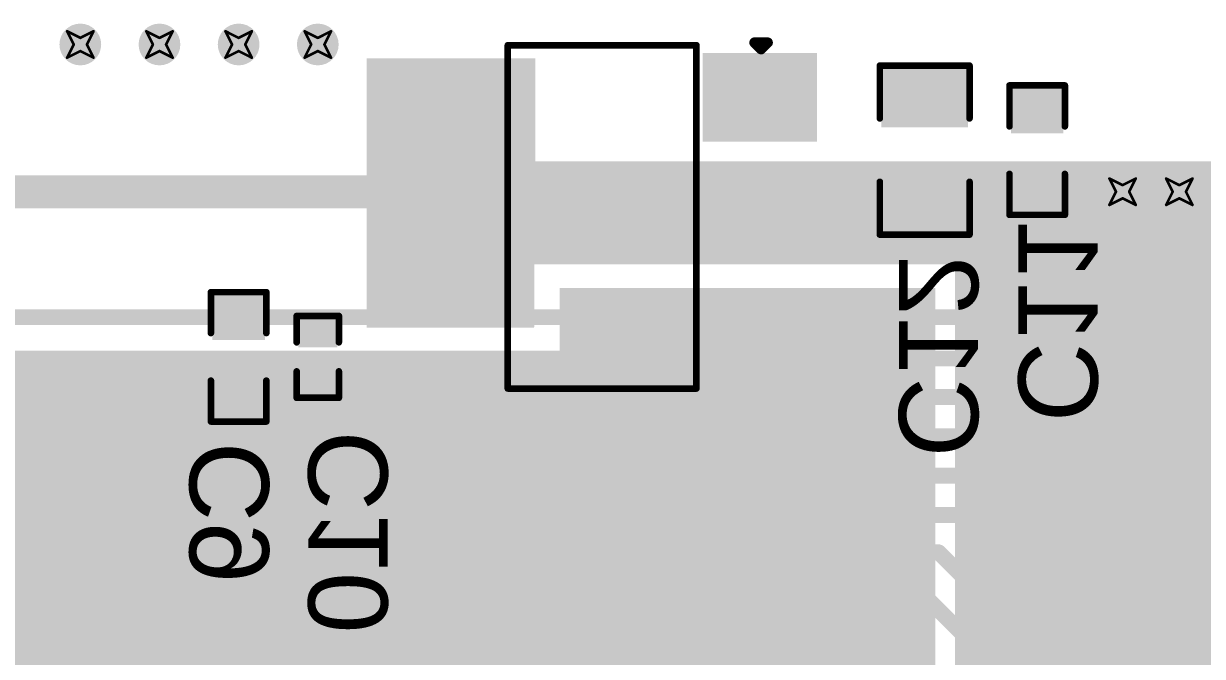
# Model space of a CAD drawing. Header units: inches. Extents: x -11 to 1110, y -7 to 455.
# Drawn here: x 652.45 to 675.14, y 40.21 to 52.38 of the extents above; entities that cross this region are included whole.
import ezdxf

# ---------------------------------------------------------------- set-up
doc = ezdxf.new("R2010")
doc.units = ezdxf.units.IN
for name, color, linetype in [('Bottom Layer', 5, 'Continuous'), ('Bottom Overlay', 54, 'Continuous'), ('Bottom Paste', 16, 'Continuous'), ('Bottom Solder', 6, 'Continuous'), ('Drill Drawing', 1, 'Continuous'), ('Top Layer', 1, 'Continuous'), ('Top Solder', 216, 'Continuous'), ('Via Holes', 16, 'Continuous')]:
    doc.layers.add(name, color=color, linetype=linetype)
doc.styles.add('Arial', font='', dxfattribs={"height": 0.2})
doc.styles.get('Arial').set_extended_font_data('Arial')

# ---------------------------------------------------------------- blocks, each defined once
blk = doc.blocks.new('SOT__223_B_8')
at = {"layer": 'Bottom Layer'}
for points in [[(-3.05000025, 4.04999952), (-1.55000071, 4.04999952), (-1.55000071, 2.04999844), (-3.05000025, 2.04999844)], [(-0.74999977, 4.04999952), (0.74999977, 4.04999952), (0.74999977, 2.04999844), (-0.74999977, 2.04999844)], [(1.55000071, 4.04999952), (3.05000025, 4.04999952), (3.05000025, 2.04999844), (1.55000071, 2.04999844)], [(-1.90000001, -2.05000098), (1.90000001, -2.05000098), (1.90000001, -4.05000206), (-1.90000001, -4.05000206)]]:
    blk.add_hatch(color=5, dxfattribs=at).paths.add_polyline_path(points)
at = {"layer": 'Bottom Paste'}
for points in [[(-3.05000025, 4.04999952), (-1.55000071, 4.04999952), (-1.55000071, 2.04999844), (-3.05000025, 2.04999844)], [(-0.74999977, 4.04999952), (0.74999977, 4.04999952), (0.74999977, 2.04999844), (-0.74999977, 2.04999844)], [(1.55000071, 4.04999952), (3.05000025, 4.04999952), (3.05000025, 2.04999844), (1.55000071, 2.04999844)], [(-1.90000001, -2.05000098), (1.90000001, -2.05000098), (1.90000001, -4.05000206), (-1.90000001, -4.05000206)]]:
    blk.add_hatch(color=16, dxfattribs=at).paths.add_polyline_path(points)
at = {"layer": 'Bottom Solder'}
for points in [[(-3.15160025, 4.15159952), (-1.44840071, 4.15159952), (-1.44840071, 1.94839844), (-3.15160025, 1.94839844)], [(-0.85159977, 4.15159952), (0.85159977, 4.15159952), (0.85159977, 1.94839844), (-0.85159977, 1.94839844)], [(1.44840071, 4.15159952), (3.15160025, 4.15159952), (3.15160025, 1.94839844), (1.44840071, 1.94839844)], [(-2.00160001, -1.94840098), (2.00160001, -1.94840098), (2.00160001, -4.15160206), (-2.00160001, -4.15160206)]]:
    blk.add_hatch(color=6, dxfattribs=at).paths.add_polyline_path(points)
at = {"layer": 'Bottom Overlay'}
for points in [[(-3.3528, 2.9464, 0.1999996, 0.1999996, 0), (-3.3528, 3.2004, 0.1999996, 0.1999996, 0)], [(-3.2258, 3.0734, 0.1999996, 0.1999996, 0), (-3.3528, 3.2004, 0.1999996, 0.1999996, 0)], [(-3.3528, 2.9464, 0.1999996, 0.1999996, 0), (-3.2258, 3.0734, 0.1999996, 0.1999996, 0)], [(-3.302, -1.8034, 0.127, 0.127, 0), (-3.302, 1.8288, 0.127, 0.127, 0)], [(3.302, 1.8288, 0.127, 0.127, 0), (-3.302, 1.8288, 0.127, 0.127, 0)], [(3.302, -1.8034, 0.127, 0.127, 0), (3.302, 1.8288, 0.127, 0.127, 0)], [(3.302, -1.8034, 0.127, 0.127, 0), (-3.302, -1.8034, 0.127, 0.127, 0)]]:
    blk.add_lwpolyline(points, format="xyseb", dxfattribs=at)
for points in [[(-3.4027999, 3.2004, 0.0999998, 0.0999998, 1), (-3.3028001, 3.2004, 0.0999998, 0.0999998, 1)], [(-3.4027999, 3.2004, 0.0999998, 0.0999998, 1), (-3.3028001, 3.2004, 0.0999998, 0.0999998, 1)], [(-3.4027999, 2.9464, 0.0999998, 0.0999998, 1), (-3.3028001, 2.9464, 0.0999998, 0.0999998, 1)], [(-3.4027999, 2.9464, 0.0999998, 0.0999998, 1), (-3.3028001, 2.9464, 0.0999998, 0.0999998, 1)], [(-3.2757999, 3.0734, 0.0999998, 0.0999998, 1), (-3.1758001, 3.0734, 0.0999998, 0.0999998, 1)], [(-3.2757999, 3.0734, 0.0999998, 0.0999998, 1), (-3.1758001, 3.0734, 0.0999998, 0.0999998, 1)], [(-3.33375, 1.8288, 0.0635, 0.0635, 1), (-3.27025, 1.8288, 0.0635, 0.0635, 1)], [(-3.33375, 1.8288, 0.0635, 0.0635, 1), (-3.27025, 1.8288, 0.0635, 0.0635, 1)], [(3.27025, 1.8288, 0.0635, 0.0635, 1), (3.33375, 1.8288, 0.0635, 0.0635, 1)], [(3.27025, 1.8288, 0.0635, 0.0635, 1), (3.33375, 1.8288, 0.0635, 0.0635, 1)], [(-3.33375, -1.8034, 0.0635, 0.0635, 1), (-3.27025, -1.8034, 0.0635, 0.0635, 1)], [(-3.33375, -1.8034, 0.0635, 0.0635, 1), (-3.27025, -1.8034, 0.0635, 0.0635, 1)], [(3.27025, -1.8034, 0.0635, 0.0635, 1), (3.33375, -1.8034, 0.0635, 0.0635, 1)], [(3.27025, -1.8034, 0.0635, 0.0635, 1), (3.33375, -1.8034, 0.0635, 0.0635, 1)]]:
    blk.add_lwpolyline(points, format="xyseb", close=True, dxfattribs=at)
blk = doc.blocks.new('C___0805_B_20')
at = {"layer": 'Bottom Layer'}
for points in [[(-1.524, 0.7619999999999999), (-0.508, 0.7619999999999999), (-0.508, -0.7619999999999999), (-1.524, -0.7619999999999999)], [(0.508, 0.7619999999999999), (1.524, 0.7619999999999999), (1.524, -0.7619999999999999), (0.508, -0.7619999999999999)]]:
    blk.add_hatch(color=5, dxfattribs=at).paths.add_polyline_path(points)
at = {"layer": 'Bottom Paste'}
for points in [[(-1.524, 0.7619999999999999), (-0.508, 0.7619999999999999), (-0.508, -0.7619999999999999), (-1.524, -0.7619999999999999)], [(0.508, 0.7619999999999999), (1.524, 0.7619999999999999), (1.524, -0.7619999999999999), (0.508, -0.7619999999999999)]]:
    blk.add_hatch(color=16, dxfattribs=at).paths.add_polyline_path(points)
at = {"layer": 'Bottom Solder'}
for points in [[(-1.59399986, 0.8319998599999999), (-0.4380001399999999, 0.8319998599999999), (-0.4380001399999999, -0.8319998599999999), (-1.59399986, -0.8319998599999999)], [(0.4380001399999999, 0.8319998599999999), (1.59399986, 0.8319998599999999), (1.59399986, -0.8319998599999999), (0.4380001399999999, -0.8319998599999999)]]:
    blk.add_hatch(color=6, dxfattribs=at).paths.add_polyline_path(points)
at = {"layer": 'Bottom Overlay'}
for points in [[(-0.6096, 0.8636, 0.127, 0.127, 0), (-1.6256, 0.8636, 0.127, 0.127, 0)], [(-1.6256, -0.8636, 0.127, 0.127, 0), (-1.6256, 0.8636, 0.127, 0.127, 0)], [(1.6256, 0.8636, 0.127, 0.127, 0), (0.6096, 0.8636, 0.127, 0.127, 0)], [(1.6256, -0.8636, 0.127, 0.127, 0), (1.6256, 0.8636, 0.127, 0.127, 0)], [(-0.6096, -0.8636, 0.127, 0.127, 0), (-1.6256, -0.8636, 0.127, 0.127, 0)], [(1.6256, -0.8636, 0.127, 0.127, 0), (0.6096, -0.8636, 0.127, 0.127, 0)]]:
    blk.add_lwpolyline(points, format="xyseb", dxfattribs=at)
for points in [[(-1.65735, 0.8636, 0.0635, 0.0635, 1), (-1.59385, 0.8636, 0.0635, 0.0635, 1)], [(-1.65735, 0.8636, 0.0635, 0.0635, 1), (-1.59385, 0.8636, 0.0635, 0.0635, 1)], [(-0.64135, 0.8636, 0.0635, 0.0635, 1), (-0.57785, 0.8636, 0.0635, 0.0635, 1)], [(0.57785, 0.8636, 0.0635, 0.0635, 1), (0.64135, 0.8636, 0.0635, 0.0635, 1)], [(1.59385, 0.8636, 0.0635, 0.0635, 1), (1.65735, 0.8636, 0.0635, 0.0635, 1)], [(1.59385, 0.8636, 0.0635, 0.0635, 1), (1.65735, 0.8636, 0.0635, 0.0635, 1)], [(-1.65735, -0.8636, 0.0635, 0.0635, 1), (-1.59385, -0.8636, 0.0635, 0.0635, 1)], [(-1.65735, -0.8636, 0.0635, 0.0635, 1), (-1.59385, -0.8636, 0.0635, 0.0635, 1)], [(-0.64135, -0.8636, 0.0635, 0.0635, 1), (-0.57785, -0.8636, 0.0635, 0.0635, 1)], [(0.57785, -0.8636, 0.0635, 0.0635, 1), (0.64135, -0.8636, 0.0635, 0.0635, 1)], [(1.59385, -0.8636, 0.0635, 0.0635, 1), (1.65735, -0.8636, 0.0635, 0.0635, 1)], [(1.59385, -0.8636, 0.0635, 0.0635, 1), (1.65735, -0.8636, 0.0635, 0.0635, 1)]]:
    blk.add_lwpolyline(points, format="xyseb", close=True, dxfattribs=at)
blk = doc.blocks.new('C___0603_B_21')
at = {"layer": 'Bottom Layer'}
for points in [[(-1.143, -0.4445), (-1.143, 0.4445), (-0.3810000000000001, 0.4445), (-0.3809999999999999, -0.4445)], [(0.3810000000000001, -0.4445), (0.3809999999999999, 0.4445), (1.143, 0.4445), (1.143, -0.4445)]]:
    blk.add_hatch(color=5, dxfattribs=at).paths.add_polyline_path(points)
at = {"layer": 'Bottom Paste'}
for points in [[(-1.143, -0.4445), (-1.143, 0.4445), (-0.3810000000000001, 0.4445), (-0.3809999999999999, -0.4445)], [(0.3810000000000001, -0.4445), (0.3809999999999999, 0.4445), (1.143, 0.4445), (1.143, -0.4445)]]:
    blk.add_hatch(color=16, dxfattribs=at).paths.add_polyline_path(points)
at = {"layer": 'Bottom Solder'}
for points in [[(-1.20299988, -0.50449988), (-1.20299988, 0.5044998799999999), (-0.3210001200000001, 0.50449988), (-0.3210001199999999, -0.5044998799999999)], [(0.3210001200000001, -0.50449988), (0.3210001199999999, 0.5044998799999999), (1.20299988, 0.50449988), (1.20299988, -0.5044998799999999)]]:
    blk.add_hatch(color=6, dxfattribs=at).paths.add_polyline_path(points)
at = {"layer": 'Bottom Overlay'}
for points in [[(-1.2446, -0.5334, 0.127, 0.127, 0), (-1.2446, 0.5334, 0.127, 0.127, 0)], [(-0.4571999999999999, 0.5334, 0.127, 0.127, 0), (-1.2446, 0.5334, 0.127, 0.127, 0)], [(1.2446, 0.5334, 0.127, 0.127, 0), (0.4571999999999999, 0.5334, 0.127, 0.127, 0)], [(1.2446, -0.5334, 0.127, 0.127, 0), (1.2446, 0.5334, 0.127, 0.127, 0)], [(-0.4571999999999999, -0.5334, 0.127, 0.127, 0), (-1.2446, -0.5334, 0.127, 0.127, 0)], [(1.2446, -0.5334, 0.127, 0.127, 0), (0.4571999999999999, -0.5334, 0.127, 0.127, 0)]]:
    blk.add_lwpolyline(points, format="xyseb", dxfattribs=at)
for points in [[(-1.27635, 0.5334, 0.0635, 0.0635, 1), (-1.21285, 0.5334, 0.0635, 0.0635, 1)], [(-1.27635, 0.5334, 0.0635, 0.0635, 1), (-1.21285, 0.5334, 0.0635, 0.0635, 1)], [(-0.4889499999999999, 0.5334, 0.0635, 0.0635, 1), (-0.42545, 0.5334, 0.0635, 0.0635, 1)], [(0.42545, 0.5334, 0.0635, 0.0635, 1), (0.4889499999999999, 0.5334, 0.0635, 0.0635, 1)], [(1.21285, 0.5334, 0.0635, 0.0635, 1), (1.27635, 0.5334, 0.0635, 0.0635, 1)], [(1.21285, 0.5334, 0.0635, 0.0635, 1), (1.27635, 0.5334, 0.0635, 0.0635, 1)], [(-1.27635, -0.5334, 0.0635, 0.0635, 1), (-1.21285, -0.5334, 0.0635, 0.0635, 1)], [(-1.27635, -0.5334, 0.0635, 0.0635, 1), (-1.21285, -0.5334, 0.0635, 0.0635, 1)], [(-0.4889499999999999, -0.5334, 0.0635, 0.0635, 1), (-0.42545, -0.5334, 0.0635, 0.0635, 1)], [(0.42545, -0.5334, 0.0635, 0.0635, 1), (0.4889499999999999, -0.5334, 0.0635, 0.0635, 1)], [(1.21285, -0.5334, 0.0635, 0.0635, 1), (1.27635, -0.5334, 0.0635, 0.0635, 1)], [(1.21285, -0.5334, 0.0635, 0.0635, 1), (1.27635, -0.5334, 0.0635, 0.0635, 1)]]:
    blk.add_lwpolyline(points, format="xyseb", close=True, dxfattribs=at)
blk = doc.blocks.new('C___0402_B_22')
at = {"layer": 'Bottom Layer'}
for points in [[(-0.2413, 0.3175), (-0.2412999999999999, -0.3175), (-0.6985, -0.3175), (-0.6985, 0.3175)], [(0.6985, 0.3175), (0.6985, -0.3175), (0.2413, -0.3175), (0.2412999999999999, 0.3175)]]:
    blk.add_hatch(color=5, dxfattribs=at).paths.add_polyline_path(points)
at = {"layer": 'Bottom Paste'}
for points in [[(-0.2413, 0.3175), (-0.2412999999999999, -0.3175), (-0.6985, -0.3175), (-0.6985, 0.3175)], [(0.6985, 0.3175), (0.6985, -0.3175), (0.2413, -0.3175), (0.2412999999999999, 0.3175)]]:
    blk.add_hatch(color=16, dxfattribs=at).paths.add_polyline_path(points)
at = {"layer": 'Bottom Solder'}
for points in [[(-0.18130012, 0.37749988), (-0.18130012, -0.37749988), (-0.7584998799999999, -0.37749988), (-0.7584998799999999, 0.37749988)], [(0.7584998799999999, 0.37749988), (0.7584998799999999, -0.37749988), (0.18130012, -0.37749988), (0.18130012, 0.37749988)]]:
    blk.add_hatch(color=6, dxfattribs=at).paths.add_polyline_path(points)
at = {"layer": 'Bottom Overlay'}
for points in [[(-0.2794, 0.4064, 0.127, 0.127, 0), (-0.7874, 0.4064, 0.127, 0.127, 0)], [(-0.7874, -0.4064, 0.127, 0.127, 0), (-0.7874, 0.4064, 0.127, 0.127, 0)], [(0.7874, 0.4064, 0.127, 0.127, 0), (0.2794, 0.4064, 0.127, 0.127, 0)], [(0.7874, -0.4064, 0.127, 0.127, 0), (0.7874, 0.4064, 0.127, 0.127, 0)], [(-0.2794, -0.4064, 0.127, 0.127, 0), (-0.7874, -0.4064, 0.127, 0.127, 0)], [(0.7874, -0.4064, 0.127, 0.127, 0), (0.2794, -0.4064, 0.127, 0.127, 0)]]:
    blk.add_lwpolyline(points, format="xyseb", dxfattribs=at)
for points in [[(-0.8191499999999999, 0.4064, 0.0635, 0.0635, 1), (-0.7556499999999999, 0.4064, 0.0635, 0.0635, 1)], [(-0.8191499999999999, 0.4064, 0.0635, 0.0635, 1), (-0.7556499999999999, 0.4064, 0.0635, 0.0635, 1)], [(-0.31115, 0.4064, 0.0635, 0.0635, 1), (-0.24765, 0.4064, 0.0635, 0.0635, 1)], [(0.24765, 0.4064, 0.0635, 0.0635, 1), (0.31115, 0.4064, 0.0635, 0.0635, 1)], [(0.7556499999999999, 0.4064, 0.0635, 0.0635, 1), (0.8191499999999999, 0.4064, 0.0635, 0.0635, 1)], [(0.7556499999999999, 0.4064, 0.0635, 0.0635, 1), (0.8191499999999999, 0.4064, 0.0635, 0.0635, 1)], [(-0.8191499999999999, -0.4064, 0.0635, 0.0635, 1), (-0.7556499999999999, -0.4064, 0.0635, 0.0635, 1)], [(-0.8191499999999999, -0.4064, 0.0635, 0.0635, 1), (-0.7556499999999999, -0.4064, 0.0635, 0.0635, 1)], [(-0.31115, -0.4064, 0.0635, 0.0635, 1), (-0.24765, -0.4064, 0.0635, 0.0635, 1)], [(0.24765, -0.4064, 0.0635, 0.0635, 1), (0.31115, -0.4064, 0.0635, 0.0635, 1)], [(0.7556499999999999, -0.4064, 0.0635, 0.0635, 1), (0.8191499999999999, -0.4064, 0.0635, 0.0635, 1)], [(0.7556499999999999, -0.4064, 0.0635, 0.0635, 1), (0.8191499999999999, -0.4064, 0.0635, 0.0635, 1)]]:
    blk.add_lwpolyline(points, format="xyseb", close=True, dxfattribs=at)
blk = doc.blocks.new('C___0603_B_23')
at = {"layer": 'Bottom Layer'}
for points in [[(-1.143, -0.4445), (-1.143, 0.4445), (-0.3810000000000001, 0.4445), (-0.3809999999999999, -0.4445)], [(0.3810000000000001, -0.4445), (0.3809999999999999, 0.4445), (1.143, 0.4445), (1.143, -0.4445)]]:
    blk.add_hatch(color=5, dxfattribs=at).paths.add_polyline_path(points)
at = {"layer": 'Bottom Paste'}
for points in [[(-1.143, -0.4445), (-1.143, 0.4445), (-0.3810000000000001, 0.4445), (-0.3809999999999999, -0.4445)], [(0.3810000000000001, -0.4445), (0.3809999999999999, 0.4445), (1.143, 0.4445), (1.143, -0.4445)]]:
    blk.add_hatch(color=16, dxfattribs=at).paths.add_polyline_path(points)
at = {"layer": 'Bottom Solder'}
for points in [[(-1.20299988, -0.50449988), (-1.20299988, 0.5044998799999999), (-0.3210001200000001, 0.50449988), (-0.3210001199999999, -0.5044998799999999)], [(0.3210001200000001, -0.50449988), (0.3210001199999999, 0.5044998799999999), (1.20299988, 0.50449988), (1.20299988, -0.5044998799999999)]]:
    blk.add_hatch(color=6, dxfattribs=at).paths.add_polyline_path(points)
at = {"layer": 'Bottom Overlay'}
for points in [[(-1.2446, -0.5334, 0.127, 0.127, 0), (-1.2446, 0.5334, 0.127, 0.127, 0)], [(-0.4571999999999999, 0.5334, 0.127, 0.127, 0), (-1.2446, 0.5334, 0.127, 0.127, 0)], [(1.2446, 0.5334, 0.127, 0.127, 0), (0.4571999999999999, 0.5334, 0.127, 0.127, 0)], [(1.2446, -0.5334, 0.127, 0.127, 0), (1.2446, 0.5334, 0.127, 0.127, 0)], [(-0.4571999999999999, -0.5334, 0.127, 0.127, 0), (-1.2446, -0.5334, 0.127, 0.127, 0)], [(1.2446, -0.5334, 0.127, 0.127, 0), (0.4571999999999999, -0.5334, 0.127, 0.127, 0)]]:
    blk.add_lwpolyline(points, format="xyseb", dxfattribs=at)
for points in [[(-1.27635, 0.5334, 0.0635, 0.0635, 1), (-1.21285, 0.5334, 0.0635, 0.0635, 1)], [(-1.27635, 0.5334, 0.0635, 0.0635, 1), (-1.21285, 0.5334, 0.0635, 0.0635, 1)], [(-0.4889499999999999, 0.5334, 0.0635, 0.0635, 1), (-0.42545, 0.5334, 0.0635, 0.0635, 1)], [(0.42545, 0.5334, 0.0635, 0.0635, 1), (0.4889499999999999, 0.5334, 0.0635, 0.0635, 1)], [(1.21285, 0.5334, 0.0635, 0.0635, 1), (1.27635, 0.5334, 0.0635, 0.0635, 1)], [(1.21285, 0.5334, 0.0635, 0.0635, 1), (1.27635, 0.5334, 0.0635, 0.0635, 1)], [(-1.27635, -0.5334, 0.0635, 0.0635, 1), (-1.21285, -0.5334, 0.0635, 0.0635, 1)], [(-1.27635, -0.5334, 0.0635, 0.0635, 1), (-1.21285, -0.5334, 0.0635, 0.0635, 1)], [(-0.4889499999999999, -0.5334, 0.0635, 0.0635, 1), (-0.42545, -0.5334, 0.0635, 0.0635, 1)], [(0.42545, -0.5334, 0.0635, 0.0635, 1), (0.4889499999999999, -0.5334, 0.0635, 0.0635, 1)], [(1.21285, -0.5334, 0.0635, 0.0635, 1), (1.27635, -0.5334, 0.0635, 0.0635, 1)], [(1.21285, -0.5334, 0.0635, 0.0635, 1), (1.27635, -0.5334, 0.0635, 0.0635, 1)]]:
    blk.add_lwpolyline(points, format="xyseb", close=True, dxfattribs=at)

msp = doc.modelspace()

# ---------------------------------------------------------------- hatches: boundary and pattern name
at = {"layer": 'Bottom Layer'}
h = msp.add_hatch(color=5, dxfattribs=at)
edge = h.paths.add_edge_path()
edge.add_arc((653.542, 51.98240048), 0.2999994, 0, 360)
h = msp.add_hatch(color=5, dxfattribs=at)
edge = h.paths.add_edge_path()
edge.add_arc((655.0659999999999, 51.98240048), 0.2999994, 0, 360)
h = msp.add_hatch(color=5, dxfattribs=at)
edge = h.paths.add_edge_path()
edge.add_arc((656.59, 51.98240048), 0.2999994, 0, 360)
h = msp.add_hatch(color=5, dxfattribs=at)
edge = h.paths.add_edge_path()
edge.add_arc((658.1139999999999, 51.98240048), 0.2999994, 0, 360)
for points in [[(662.30203836, 51.71343988), (662.305, 51.69855039999999), (662.305, 49.7332), (675.36814126, 49.7332), (675.38303836, 49.73023836), (675.386, 49.71534887999999), (675.386, 23.38585874), (675.38303836, 23.37096164), (675.36814888, 23.368), (658.6474, 23.368), (658.6474, 22.82849892), (658.62499974, 22.82849892), (658.62499974, 22.74018566), (658.61851766, 22.7076), (658.61851766, 21.92679892), (658.62499974, 21.89421326), (658.62499974, 21.83790146), (658.5270344799999, 21.7678), (657.1995999999999, 21.7678), (657.1995999999999, 17.26445874), (657.19663836, 17.24956164), (657.18174888, 17.2466), (652.39145874, 17.2466), (652.37656164, 17.24956164), (652.3736, 17.26445112), (652.3736, 21.95314126), (652.37656164, 21.96803836), (652.3914511199999, 21.971), (653.8721999999999, 21.971), (653.8721999999999, 25.07734126), (653.87575092, 25.0952), (670.3822, 25.0952), (670.3822, 47.752), (662.2796, 47.752), (662.2796, 46.55065874), (662.27663836, 46.53576164), (662.2617488799999, 46.5328), (659.07165874, 46.5328), (659.05676164, 46.53576164), (659.0537999999999, 46.55065112), (659.0537999999999, 51.69854278), (659.05676164, 51.71343988), (659.07165112, 51.71640151999999), (662.28714126, 51.71640151999999)], [(662.7700358999999, 41.16969667999999), (670.00119746, 41.16969667999999), (670.00119746, 47.29617667999999), (662.7700358999999, 47.29617667999999)], [(670.0011999999999, 25.4762), (621.9444, 25.4762), (621.9444, 45.8724), (670.0011999999999, 45.8724)]]:
    msp.add_hatch(color=5, dxfattribs=at).paths.add_polyline_path(points)
h = msp.add_hatch(color=5, dxfattribs=at)
edge = h.paths.add_edge_path()
edge.add_arc((673.608, 49.15037414), 0.2999994, 0, 360)
h = msp.add_hatch(color=5, dxfattribs=at)
edge = h.paths.add_edge_path()
edge.add_arc((674.7003143000001, 49.15037414), 0.2999994, 0, 360)
at = {"layer": 'Bottom Solder'}
h = msp.add_hatch(color=6, dxfattribs=at)
edge = h.paths.add_edge_path()
edge.add_arc((653.542, 51.98240048), 0.4015993999999999, 0, 360)
h = msp.add_hatch(color=6, dxfattribs=at)
edge = h.paths.add_edge_path()
edge.add_arc((655.0659999999999, 51.98240048), 0.4015993999999999, 0, 360)
h = msp.add_hatch(color=6, dxfattribs=at)
edge = h.paths.add_edge_path()
edge.add_arc((656.59, 51.98240048), 0.4015993999999999, 0, 360)
h = msp.add_hatch(color=6, dxfattribs=at)
edge = h.paths.add_edge_path()
edge.add_arc((658.1139999999999, 51.98240048), 0.4015993999999999, 0, 360)
h = msp.add_hatch(color=6, dxfattribs=at)
edge = h.paths.add_edge_path()
edge.add_arc((674.7003143000001, 49.15037414), 0.4015993999999999, 0, 360)
at = {"layer": 'Top Layer'}
h = msp.add_hatch(color=1, dxfattribs=at)
edge = h.paths.add_edge_path()
edge.add_arc((653.542, 51.98240048), 0.2999994, 0, 360)
h = msp.add_hatch(color=1, dxfattribs=at)
edge = h.paths.add_edge_path()
edge.add_arc((655.0659999999999, 51.98240048), 0.2999994, 0, 360)
h = msp.add_hatch(color=1, dxfattribs=at)
edge = h.paths.add_edge_path()
edge.add_arc((656.59, 51.98240048), 0.2999994, 0, 360)
h = msp.add_hatch(color=1, dxfattribs=at)
edge = h.paths.add_edge_path()
edge.add_arc((658.1139999999999, 51.98240048), 0.2999994, 0, 360)
h = msp.add_hatch(color=1, dxfattribs=at)
edge = h.paths.add_edge_path()
edge.add_arc((673.608, 49.15037414), 0.2999994, 0, 360)
h = msp.add_hatch(color=1, dxfattribs=at)
edge = h.paths.add_edge_path()
edge.add_arc((674.7003143000001, 49.15037414), 0.2999994, 0, 360)
msp.add_hatch(color=1, dxfattribs=at).paths.add_polyline_path([(684.7931693999999, 39.90242464), (684.7931693999999, 25.65901142), (681.7551007999999, 22.62094282), (681.6821215199999, 22.51172028), (681.6564929199999, 22.38288132), (681.6564929199999, 14.04631938), (681.5881034199999, 13.97792988), (681.5280705199999, 13.83299748), (681.40107052, 13.85826032), (681.40107052, 23.71376004), (681.45165716, 23.76434668), (681.52439768, 23.93995974), (681.52439768, 24.1300381), (681.45165716, 24.30565116), (681.31725052, 24.4400578), (681.14163746, 24.51279832), (680.9515590999999, 24.51279832), (680.77594604, 24.4400578), (680.6415394, 24.30565116), (680.56879888, 24.1300381), (680.56879888, 23.93995974), (680.6415394, 23.76434668), (680.72773176, 23.67815432), (680.72773176, 4.18564314), (680.6593422599999, 4.11725364), (680.6331319999999, 4.0539797), (680.4956697399999, 4.0539797), (680.46945948, 4.11725364), (680.40106998, 4.18564314), (680.40106998, 25.16734616), (681.56705444, 26.33333062), (682.92095826, 26.33333062), (682.98934776, 26.26494112), (683.1649608199999, 26.1922006), (683.35503918, 26.1922006), (683.5306522399999, 26.26494112), (683.66505888, 26.39934776), (683.7377994, 26.57496082), (683.7377994, 26.76503918), (683.66505888, 26.94065224), (683.5306522399999, 27.07505888), (683.5039288999999, 27.0861282), (683.52919174, 27.2131282), (683.65649146, 27.2131282), (683.93933062, 26.93028904), (683.93933062, 26.30145362), (683.69434762, 26.05647062), (682.7130414799999, 26.05647062), (682.6446519799999, 26.12486012), (682.4690389199999, 26.19760064), (682.27896056, 26.19760064), (682.1033474999999, 26.12486012), (681.96894086, 25.99045348), (681.89620034, 25.81484042), (681.89620034, 25.62476206), (681.96894086, 25.449149), (682.1033474999999, 25.31474236), (682.27896056, 25.24200184), (682.4690389199999, 25.24200184), (682.6446519799999, 25.31474236), (682.7130414799999, 25.38313186), (683.83380124, 25.38313186), (683.9626401999999, 25.40876046), (684.07186274, 25.48173974), (684.5140614999999, 25.9239385), (684.5870407799999, 26.03316104), (684.6126693799999, 26.162), (684.6126693799999, 27.06974266), (684.5870433199999, 27.19857908), (684.5140614999999, 27.30780416), (684.03400658, 27.78785908), (683.92478404, 27.86083836), (683.79594508, 27.88646696), (680.4531983999999, 27.88646696), (680.32436198, 27.8608409), (680.2151369, 27.78785908), (678.8263410999999, 26.39906328), (678.75336182, 26.28984074), (678.72773322, 26.16100178), (678.72773322, 4.18564314), (678.6593437199999, 4.11725364), (678.5866031999999, 3.94164058), (678.5866031999999, 3.75156222), (678.6593437199999, 3.57594916), (678.7937503599999, 3.44154252), (678.9693634199999, 3.368802), (679.15944178, 3.368802), (679.33505484, 3.44154252), (679.46946148, 3.57594916), (679.4956692, 3.63922056), (679.6331339999999, 3.63922056), (679.6593417199999, 3.57594916), (679.79374836, 3.44154252), (679.9693614199999, 3.368802), (680.15943978, 3.368802), (680.33505284, 3.44154252), (680.46945948, 3.57594916), (680.4956697399999, 3.6392231), (680.6331319999999, 3.6392231), (680.6593422599999, 3.57594916), (680.7937489, 3.44154252), (680.96936196, 3.368802), (681.15944032, 3.368802), (681.33505338, 3.44154252), (681.40344288, 3.50993202), (681.8946585599999, 3.50993202), (681.9199188599999, 3.38293202), (681.7985474999999, 3.3326578), (681.66414086, 3.19825116), (681.59140034, 3.0226381), (681.59140034, 2.83255974), (681.66414086, 2.65694668), (681.66675198, 2.65433556), (681.61814908, 2.5370028), (678.1097817, 2.5370028), (677.55820292, 3.08858158), (677.55820292, 3.857800259999999), (677.55820292, 14.3377158), (677.51976256, 14.5309717), (677.4102911, 14.69480678), (675.58026174, 16.52483614), (675.58026174, 25.43019044), (675.54182138, 25.62344634), (675.43234992, 25.78728142), (675.26851484, 25.89675288), (675.07525894, 25.93519324), (674.88200304, 25.89675288), (674.71816796, 25.78728142), (674.68126938, 25.73205928), (674.55426938, 25.770586), (674.55426938, 40.3822281), (674.5286433199999, 40.51106452), (674.4556614999999, 40.6202896), (671.1498895999999, 43.9260615), (671.06127916, 43.9852689), (671.06972212, 44.0778646), (671.0824043399999, 44.1122689), (674.3274676999999, 44.1122689), (676.89713236, 41.54260424), (676.89713236, 24.33884134), (676.8287428599999, 24.27045184), (676.7560023399999, 24.09483878), (676.7560023399999, 23.90476042), (676.8287428599999, 23.72914736), (676.9631494999999, 23.59474072), (677.1387625599999, 23.5220002), (677.32884092, 23.5220002), (677.50445398, 23.59474072), (677.63886062, 23.72914736), (677.71160114, 23.90476042), (677.71160114, 24.09483878), (677.63886062, 24.27045184), (677.57047112, 24.33884134), (677.57047112, 41.68205786), (677.54484252, 41.81089682), (677.47186324, 41.92011936), (674.7049828199999, 44.68699978), (674.62953466, 44.7374137), (674.66805884, 44.86441369999999), (679.83118034, 44.86441369999999)])
at = {"layer": 'Top Solder'}
h = msp.add_hatch(color=216, dxfattribs=at)
edge = h.paths.add_edge_path()
edge.add_arc((653.542, 51.98240048), 0.4015993999999999, 0, 360)
h = msp.add_hatch(color=216, dxfattribs=at)
edge = h.paths.add_edge_path()
edge.add_arc((655.0659999999999, 51.98240048), 0.4015993999999999, 0, 360)
h = msp.add_hatch(color=216, dxfattribs=at)
edge = h.paths.add_edge_path()
edge.add_arc((656.59, 51.98240048), 0.4015993999999999, 0, 360)
h = msp.add_hatch(color=216, dxfattribs=at)
edge = h.paths.add_edge_path()
edge.add_arc((658.1139999999999, 51.98240048), 0.4015993999999999, 0, 360)
h = msp.add_hatch(color=216, dxfattribs=at)
edge = h.paths.add_edge_path()
edge.add_arc((674.7003143000001, 49.15037414), 0.4015993999999999, 0, 360)
at = {"layer": 'Via Holes'}
h = msp.add_hatch(color=7, dxfattribs=at)
edge = h.paths.add_edge_path()
edge.add_arc((653.542, 51.98240048), 0.1499997, 0, 360)
h = msp.add_hatch(color=7, dxfattribs=at)
edge = h.paths.add_edge_path()
edge.add_arc((655.0659999999999, 51.98240048), 0.1499997, 0, 360)
h = msp.add_hatch(color=7, dxfattribs=at)
edge = h.paths.add_edge_path()
edge.add_arc((656.59, 51.98240048), 0.1499997, 0, 360)
h = msp.add_hatch(color=7, dxfattribs=at)
edge = h.paths.add_edge_path()
edge.add_arc((658.1139999999999, 51.98240048), 0.1499997, 0, 360)
h = msp.add_hatch(color=7, dxfattribs=at)
edge = h.paths.add_edge_path()
edge.add_arc((673.608, 49.15037414), 0.1499997, 0, 360)
h = msp.add_hatch(color=7, dxfattribs=at)
edge = h.paths.add_edge_path()
edge.add_arc((674.7003143000001, 49.15037414), 0.1499997, 0, 360)

# ---------------------------------------------------------------- linework, layer by layer
at = {"layer": 'Drill Drawing'}
for points in [[(653.2879999999999, 52.23640047999999, 0.0508, 0.0508, 0), (653.542, 52.10940048, 0.0508, 0.0508, 0)], [(653.2879999999999, 52.23640047999999, 0.0508, 0.0508, 0), (653.415, 51.98240048, 0.0508, 0.0508, 0)], [(653.542, 52.10940048, 0.0508, 0.0508, 0), (653.7959999999999, 52.23640047999999, 0.0508, 0.0508, 0)], [(653.669, 51.98240048, 0.0508, 0.0508, 0), (653.7959999999999, 52.23640047999999, 0.0508, 0.0508, 0)], [(654.812, 52.23640047999999, 0.0508, 0.0508, 0), (655.0659999999999, 52.10940048, 0.0508, 0.0508, 0)], [(654.812, 52.23640047999999, 0.0508, 0.0508, 0), (654.939, 51.98240048, 0.0508, 0.0508, 0)], [(655.0659999999999, 52.10940048, 0.0508, 0.0508, 0), (655.3199999999999, 52.23640047999999, 0.0508, 0.0508, 0)], [(655.193, 51.98240048, 0.0508, 0.0508, 0), (655.3199999999999, 52.23640047999999, 0.0508, 0.0508, 0)], [(656.336, 52.23640047999999, 0.0508, 0.0508, 0), (656.59, 52.10940048, 0.0508, 0.0508, 0)], [(656.336, 52.23640047999999, 0.0508, 0.0508, 0), (656.463, 51.98240048, 0.0508, 0.0508, 0)], [(656.59, 52.10940048, 0.0508, 0.0508, 0), (656.8439999999999, 52.23640047999999, 0.0508, 0.0508, 0)], [(656.717, 51.98240048, 0.0508, 0.0508, 0), (656.8439999999999, 52.23640047999999, 0.0508, 0.0508, 0)], [(657.8599999999999, 52.23640047999999, 0.0508, 0.0508, 0), (658.1139999999999, 52.10940048, 0.0508, 0.0508, 0)], [(657.8599999999999, 52.23640047999999, 0.0508, 0.0508, 0), (657.987, 51.98240048, 0.0508, 0.0508, 0)], [(658.1139999999999, 52.10940048, 0.0508, 0.0508, 0), (658.368, 52.23640047999999, 0.0508, 0.0508, 0)], [(658.241, 51.98240048, 0.0508, 0.0508, 0), (658.368, 52.23640047999999, 0.0508, 0.0508, 0)], [(653.2879999999999, 51.72840048, 0.0508, 0.0508, 0), (653.415, 51.98240048, 0.0508, 0.0508, 0)], [(653.669, 51.98240048, 0.0508, 0.0508, 0), (653.7959999999999, 51.72840048, 0.0508, 0.0508, 0)], [(654.812, 51.72840048, 0.0508, 0.0508, 0), (654.939, 51.98240048, 0.0508, 0.0508, 0)], [(655.193, 51.98240048, 0.0508, 0.0508, 0), (655.3199999999999, 51.72840048, 0.0508, 0.0508, 0)], [(656.336, 51.72840048, 0.0508, 0.0508, 0), (656.463, 51.98240048, 0.0508, 0.0508, 0)], [(656.717, 51.98240048, 0.0508, 0.0508, 0), (656.8439999999999, 51.72840048, 0.0508, 0.0508, 0)], [(657.8599999999999, 51.72840048, 0.0508, 0.0508, 0), (657.987, 51.98240048, 0.0508, 0.0508, 0)], [(658.241, 51.98240048, 0.0508, 0.0508, 0), (658.368, 51.72840048, 0.0508, 0.0508, 0)], [(653.2879999999999, 51.72840048, 0.0508, 0.0508, 0), (653.542, 51.85540047999999, 0.0508, 0.0508, 0)], [(653.542, 51.85540047999999, 0.0508, 0.0508, 0), (653.7959999999999, 51.72840048, 0.0508, 0.0508, 0)], [(654.812, 51.72840048, 0.0508, 0.0508, 0), (655.0659999999999, 51.85540047999999, 0.0508, 0.0508, 0)], [(655.0659999999999, 51.85540047999999, 0.0508, 0.0508, 0), (655.3199999999999, 51.72840048, 0.0508, 0.0508, 0)], [(656.336, 51.72840048, 0.0508, 0.0508, 0), (656.59, 51.85540047999999, 0.0508, 0.0508, 0)], [(656.59, 51.85540047999999, 0.0508, 0.0508, 0), (656.8439999999999, 51.72840048, 0.0508, 0.0508, 0)], [(657.8599999999999, 51.72840048, 0.0508, 0.0508, 0), (658.1139999999999, 51.85540047999999, 0.0508, 0.0508, 0)], [(658.1139999999999, 51.85540047999999, 0.0508, 0.0508, 0), (658.368, 51.72840048, 0.0508, 0.0508, 0)], [(673.354, 49.40437413999999, 0.0508, 0.0508, 0), (673.608, 49.27737414, 0.0508, 0.0508, 0)], [(673.354, 49.40437413999999, 0.0508, 0.0508, 0), (673.481, 49.15037414, 0.0508, 0.0508, 0)], [(673.608, 49.27737414, 0.0508, 0.0508, 0), (673.862, 49.40437413999999, 0.0508, 0.0508, 0)], [(673.7349999999999, 49.15037414, 0.0508, 0.0508, 0), (673.862, 49.40437413999999, 0.0508, 0.0508, 0)], [(674.4463142999999, 49.40437413999999, 0.0508, 0.0508, 0), (674.7003143000001, 49.27737414, 0.0508, 0.0508, 0)], [(674.4463142999999, 49.40437413999999, 0.0508, 0.0508, 0), (674.5733143, 49.15037414, 0.0508, 0.0508, 0)], [(674.7003143000001, 49.27737414, 0.0508, 0.0508, 0), (674.9543143, 49.40437413999999, 0.0508, 0.0508, 0)], [(674.8273143, 49.15037414, 0.0508, 0.0508, 0), (674.9543143, 49.40437413999999, 0.0508, 0.0508, 0)], [(673.354, 48.89637414, 0.0508, 0.0508, 0), (673.481, 49.15037414, 0.0508, 0.0508, 0)], [(673.354, 48.89637414, 0.0508, 0.0508, 0), (673.608, 49.02337413999999, 0.0508, 0.0508, 0)], [(673.608, 49.02337413999999, 0.0508, 0.0508, 0), (673.862, 48.89637414, 0.0508, 0.0508, 0)], [(673.7349999999999, 49.15037414, 0.0508, 0.0508, 0), (673.862, 48.89637414, 0.0508, 0.0508, 0)], [(674.4463142999999, 48.89637414, 0.0508, 0.0508, 0), (674.5733143, 49.15037414, 0.0508, 0.0508, 0)], [(674.4463142999999, 48.89637414, 0.0508, 0.0508, 0), (674.7003143000001, 49.02337413999999, 0.0508, 0.0508, 0)], [(674.7003143000001, 49.02337413999999, 0.0508, 0.0508, 0), (674.9543143, 48.89637414, 0.0508, 0.0508, 0)], [(674.8273143, 49.15037414, 0.0508, 0.0508, 0), (674.9543143, 48.89637414, 0.0508, 0.0508, 0)]]:
    msp.add_lwpolyline(points, format="xyseb", dxfattribs=at)
for points in [[(653.2753, 52.23640047999999, 0.0254, 0.0254, 1), (653.3007, 52.23640047999999, 0.0254, 0.0254, 1)], [(653.2753, 52.23640047999999, 0.0254, 0.0254, 1), (653.3007, 52.23640047999999, 0.0254, 0.0254, 1)], [(653.7832999999999, 52.23640047999999, 0.0254, 0.0254, 1), (653.8086999999999, 52.23640047999999, 0.0254, 0.0254, 1)], [(653.7832999999999, 52.23640047999999, 0.0254, 0.0254, 1), (653.8086999999999, 52.23640047999999, 0.0254, 0.0254, 1)], [(654.7992999999999, 52.23640047999999, 0.0254, 0.0254, 1), (654.8247, 52.23640047999999, 0.0254, 0.0254, 1)], [(654.7992999999999, 52.23640047999999, 0.0254, 0.0254, 1), (654.8247, 52.23640047999999, 0.0254, 0.0254, 1)], [(655.3072999999999, 52.23640047999999, 0.0254, 0.0254, 1), (655.3326999999999, 52.23640047999999, 0.0254, 0.0254, 1)], [(655.3072999999999, 52.23640047999999, 0.0254, 0.0254, 1), (655.3326999999999, 52.23640047999999, 0.0254, 0.0254, 1)], [(656.3233, 52.23640047999999, 0.0254, 0.0254, 1), (656.3486999999999, 52.23640047999999, 0.0254, 0.0254, 1)], [(656.3233, 52.23640047999999, 0.0254, 0.0254, 1), (656.3486999999999, 52.23640047999999, 0.0254, 0.0254, 1)], [(656.8312999999999, 52.23640047999999, 0.0254, 0.0254, 1), (656.8566999999999, 52.23640047999999, 0.0254, 0.0254, 1)], [(656.8312999999999, 52.23640047999999, 0.0254, 0.0254, 1), (656.8566999999999, 52.23640047999999, 0.0254, 0.0254, 1)], [(657.8472999999999, 52.23640047999999, 0.0254, 0.0254, 1), (657.8727, 52.23640047999999, 0.0254, 0.0254, 1)], [(657.8472999999999, 52.23640047999999, 0.0254, 0.0254, 1), (657.8727, 52.23640047999999, 0.0254, 0.0254, 1)], [(658.3552999999999, 52.23640047999999, 0.0254, 0.0254, 1), (658.3806999999999, 52.23640047999999, 0.0254, 0.0254, 1)], [(658.3552999999999, 52.23640047999999, 0.0254, 0.0254, 1), (658.3806999999999, 52.23640047999999, 0.0254, 0.0254, 1)], [(653.4023, 51.98240048, 0.0254, 0.0254, 1), (653.4277, 51.98240048, 0.0254, 0.0254, 1)], [(653.4023, 51.98240048, 0.0254, 0.0254, 1), (653.4277, 51.98240048, 0.0254, 0.0254, 1)], [(653.5293, 52.10940048, 0.0254, 0.0254, 1), (653.5546999999999, 52.10940048, 0.0254, 0.0254, 1)], [(653.5293, 52.10940048, 0.0254, 0.0254, 1), (653.5546999999999, 52.10940048, 0.0254, 0.0254, 1)], [(653.6563, 51.98240048, 0.0254, 0.0254, 1), (653.6816999999999, 51.98240048, 0.0254, 0.0254, 1)], [(653.6563, 51.98240048, 0.0254, 0.0254, 1), (653.6816999999999, 51.98240048, 0.0254, 0.0254, 1)], [(654.9263, 51.98240048, 0.0254, 0.0254, 1), (654.9517, 51.98240048, 0.0254, 0.0254, 1)], [(654.9263, 51.98240048, 0.0254, 0.0254, 1), (654.9517, 51.98240048, 0.0254, 0.0254, 1)], [(655.0532999999999, 52.10940048, 0.0254, 0.0254, 1), (655.0787, 52.10940048, 0.0254, 0.0254, 1)], [(655.0532999999999, 52.10940048, 0.0254, 0.0254, 1), (655.0787, 52.10940048, 0.0254, 0.0254, 1)], [(655.1803, 51.98240048, 0.0254, 0.0254, 1), (655.2057, 51.98240048, 0.0254, 0.0254, 1)], [(655.1803, 51.98240048, 0.0254, 0.0254, 1), (655.2057, 51.98240048, 0.0254, 0.0254, 1)], [(656.4503, 51.98240048, 0.0254, 0.0254, 1), (656.4757, 51.98240048, 0.0254, 0.0254, 1)], [(656.4503, 51.98240048, 0.0254, 0.0254, 1), (656.4757, 51.98240048, 0.0254, 0.0254, 1)], [(656.5772999999999, 52.10940048, 0.0254, 0.0254, 1), (656.6026999999999, 52.10940048, 0.0254, 0.0254, 1)], [(656.5772999999999, 52.10940048, 0.0254, 0.0254, 1), (656.6026999999999, 52.10940048, 0.0254, 0.0254, 1)], [(656.7043, 51.98240048, 0.0254, 0.0254, 1), (656.7297, 51.98240048, 0.0254, 0.0254, 1)], [(656.7043, 51.98240048, 0.0254, 0.0254, 1), (656.7297, 51.98240048, 0.0254, 0.0254, 1)], [(657.9743, 51.98240048, 0.0254, 0.0254, 1), (657.9997, 51.98240048, 0.0254, 0.0254, 1)], [(657.9743, 51.98240048, 0.0254, 0.0254, 1), (657.9997, 51.98240048, 0.0254, 0.0254, 1)], [(658.1013, 52.10940048, 0.0254, 0.0254, 1), (658.1266999999999, 52.10940048, 0.0254, 0.0254, 1)], [(658.1013, 52.10940048, 0.0254, 0.0254, 1), (658.1266999999999, 52.10940048, 0.0254, 0.0254, 1)], [(658.2283, 51.98240048, 0.0254, 0.0254, 1), (658.2537, 51.98240048, 0.0254, 0.0254, 1)], [(658.2283, 51.98240048, 0.0254, 0.0254, 1), (658.2537, 51.98240048, 0.0254, 0.0254, 1)], [(653.2753, 51.72840048, 0.0254, 0.0254, 1), (653.3007, 51.72840048, 0.0254, 0.0254, 1)], [(653.2753, 51.72840048, 0.0254, 0.0254, 1), (653.3007, 51.72840048, 0.0254, 0.0254, 1)], [(653.5293, 51.85540047999999, 0.0254, 0.0254, 1), (653.5546999999999, 51.85540047999999, 0.0254, 0.0254, 1)], [(653.5293, 51.85540047999999, 0.0254, 0.0254, 1), (653.5546999999999, 51.85540047999999, 0.0254, 0.0254, 1)], [(653.7832999999999, 51.72840048, 0.0254, 0.0254, 1), (653.8086999999999, 51.72840048, 0.0254, 0.0254, 1)], [(653.7832999999999, 51.72840048, 0.0254, 0.0254, 1), (653.8086999999999, 51.72840048, 0.0254, 0.0254, 1)], [(654.7992999999999, 51.72840048, 0.0254, 0.0254, 1), (654.8247, 51.72840048, 0.0254, 0.0254, 1)], [(654.7992999999999, 51.72840048, 0.0254, 0.0254, 1), (654.8247, 51.72840048, 0.0254, 0.0254, 1)], [(655.0532999999999, 51.85540047999999, 0.0254, 0.0254, 1), (655.0787, 51.85540047999999, 0.0254, 0.0254, 1)], [(655.0532999999999, 51.85540047999999, 0.0254, 0.0254, 1), (655.0787, 51.85540047999999, 0.0254, 0.0254, 1)], [(655.3072999999999, 51.72840048, 0.0254, 0.0254, 1), (655.3326999999999, 51.72840048, 0.0254, 0.0254, 1)], [(655.3072999999999, 51.72840048, 0.0254, 0.0254, 1), (655.3326999999999, 51.72840048, 0.0254, 0.0254, 1)], [(656.3233, 51.72840048, 0.0254, 0.0254, 1), (656.3486999999999, 51.72840048, 0.0254, 0.0254, 1)], [(656.3233, 51.72840048, 0.0254, 0.0254, 1), (656.3486999999999, 51.72840048, 0.0254, 0.0254, 1)], [(656.5772999999999, 51.85540047999999, 0.0254, 0.0254, 1), (656.6026999999999, 51.85540047999999, 0.0254, 0.0254, 1)], [(656.5772999999999, 51.85540047999999, 0.0254, 0.0254, 1), (656.6026999999999, 51.85540047999999, 0.0254, 0.0254, 1)], [(656.8312999999999, 51.72840048, 0.0254, 0.0254, 1), (656.8566999999999, 51.72840048, 0.0254, 0.0254, 1)], [(656.8312999999999, 51.72840048, 0.0254, 0.0254, 1), (656.8566999999999, 51.72840048, 0.0254, 0.0254, 1)], [(657.8472999999999, 51.72840048, 0.0254, 0.0254, 1), (657.8727, 51.72840048, 0.0254, 0.0254, 1)], [(657.8472999999999, 51.72840048, 0.0254, 0.0254, 1), (657.8727, 51.72840048, 0.0254, 0.0254, 1)], [(658.1013, 51.85540047999999, 0.0254, 0.0254, 1), (658.1266999999999, 51.85540047999999, 0.0254, 0.0254, 1)], [(658.1013, 51.85540047999999, 0.0254, 0.0254, 1), (658.1266999999999, 51.85540047999999, 0.0254, 0.0254, 1)], [(658.3552999999999, 51.72840048, 0.0254, 0.0254, 1), (658.3806999999999, 51.72840048, 0.0254, 0.0254, 1)], [(658.3552999999999, 51.72840048, 0.0254, 0.0254, 1), (658.3806999999999, 51.72840048, 0.0254, 0.0254, 1)], [(673.3412999999999, 49.40437413999999, 0.0254, 0.0254, 1), (673.3666999999999, 49.40437413999999, 0.0254, 0.0254, 1)], [(673.3412999999999, 49.40437413999999, 0.0254, 0.0254, 1), (673.3666999999999, 49.40437413999999, 0.0254, 0.0254, 1)], [(673.5953, 49.27737414, 0.0254, 0.0254, 1), (673.6206999999999, 49.27737414, 0.0254, 0.0254, 1)], [(673.5953, 49.27737414, 0.0254, 0.0254, 1), (673.6206999999999, 49.27737414, 0.0254, 0.0254, 1)], [(673.8493, 49.40437413999999, 0.0254, 0.0254, 1), (673.8747, 49.40437413999999, 0.0254, 0.0254, 1)], [(673.8493, 49.40437413999999, 0.0254, 0.0254, 1), (673.8747, 49.40437413999999, 0.0254, 0.0254, 1)], [(674.4336143, 49.40437413999999, 0.0254, 0.0254, 1), (674.4590142999999, 49.40437413999999, 0.0254, 0.0254, 1)], [(674.4336143, 49.40437413999999, 0.0254, 0.0254, 1), (674.4590142999999, 49.40437413999999, 0.0254, 0.0254, 1)], [(674.6876143, 49.27737414, 0.0254, 0.0254, 1), (674.7130142999999, 49.27737414, 0.0254, 0.0254, 1)], [(674.6876143, 49.27737414, 0.0254, 0.0254, 1), (674.7130142999999, 49.27737414, 0.0254, 0.0254, 1)], [(674.9416143, 49.40437413999999, 0.0254, 0.0254, 1), (674.9670143, 49.40437413999999, 0.0254, 0.0254, 1)], [(674.9416143, 49.40437413999999, 0.0254, 0.0254, 1), (674.9670143, 49.40437413999999, 0.0254, 0.0254, 1)], [(673.4683, 49.15037414, 0.0254, 0.0254, 1), (673.4937, 49.15037414, 0.0254, 0.0254, 1)], [(673.4683, 49.15037414, 0.0254, 0.0254, 1), (673.4937, 49.15037414, 0.0254, 0.0254, 1)], [(673.5953, 49.02337413999999, 0.0254, 0.0254, 1), (673.6206999999999, 49.02337413999999, 0.0254, 0.0254, 1)], [(673.5953, 49.02337413999999, 0.0254, 0.0254, 1), (673.6206999999999, 49.02337413999999, 0.0254, 0.0254, 1)], [(673.7222999999999, 49.15037414, 0.0254, 0.0254, 1), (673.7477, 49.15037414, 0.0254, 0.0254, 1)], [(673.7222999999999, 49.15037414, 0.0254, 0.0254, 1), (673.7477, 49.15037414, 0.0254, 0.0254, 1)], [(674.5606143, 49.15037414, 0.0254, 0.0254, 1), (674.5860143, 49.15037414, 0.0254, 0.0254, 1)], [(674.5606143, 49.15037414, 0.0254, 0.0254, 1), (674.5860143, 49.15037414, 0.0254, 0.0254, 1)], [(674.6876143, 49.02337413999999, 0.0254, 0.0254, 1), (674.7130142999999, 49.02337413999999, 0.0254, 0.0254, 1)], [(674.6876143, 49.02337413999999, 0.0254, 0.0254, 1), (674.7130142999999, 49.02337413999999, 0.0254, 0.0254, 1)], [(674.8146142999999, 49.15037414, 0.0254, 0.0254, 1), (674.8400142999999, 49.15037414, 0.0254, 0.0254, 1)], [(674.8146142999999, 49.15037414, 0.0254, 0.0254, 1), (674.8400142999999, 49.15037414, 0.0254, 0.0254, 1)], [(673.3412999999999, 48.89637414, 0.0254, 0.0254, 1), (673.3666999999999, 48.89637414, 0.0254, 0.0254, 1)], [(673.3412999999999, 48.89637414, 0.0254, 0.0254, 1), (673.3666999999999, 48.89637414, 0.0254, 0.0254, 1)], [(673.8493, 48.89637414, 0.0254, 0.0254, 1), (673.8747, 48.89637414, 0.0254, 0.0254, 1)], [(673.8493, 48.89637414, 0.0254, 0.0254, 1), (673.8747, 48.89637414, 0.0254, 0.0254, 1)], [(674.4336143, 48.89637414, 0.0254, 0.0254, 1), (674.4590142999999, 48.89637414, 0.0254, 0.0254, 1)], [(674.4336143, 48.89637414, 0.0254, 0.0254, 1), (674.4590142999999, 48.89637414, 0.0254, 0.0254, 1)], [(674.9416143, 48.89637414, 0.0254, 0.0254, 1), (674.9670143, 48.89637414, 0.0254, 0.0254, 1)], [(674.9416143, 48.89637414, 0.0254, 0.0254, 1), (674.9670143, 48.89637414, 0.0254, 0.0254, 1)]]:
    msp.add_lwpolyline(points, format="xyseb", close=True, dxfattribs=at)
at = {"layer": 'Top Layer'}
for points in [[(641.1722, 49.1503716, 0.635, 0.635, 0), (673.608, 49.15037414, 0.635, 0.635, 0)], [(673.608, 49.15037414, 0.635, 0.635, 0), (674.7003143000001, 49.15037414, 0.635, 0.635, 0)], [(674.7003143000001, 49.15037414, 0.635, 0.635, 0), (688.04267522, 49.15037414, 0.635, 0.635, 0)], [(197.71904068, 46.7367874, 0.3048, 0.3048, 0), (683.2736524999999, 46.7367874, 0.3048, 0.3048, 0)], [(197.33614838, 45.94235668, 0.3048, 0.3048, 0), (680.7423850199999, 45.94235668, 0.3048, 0.3048, 0)], [(196.94372854, 45.20108308, 0.3048, 0.3048, 0), (679.97063396, 45.20108308, 0.3048, 0.3048, 0)], [(196.33329542, 44.44893828, 0.3048, 0.3048, 0), (674.46692132, 44.44893828, 0.3048, 0.3048, 0)], [(674.46692132, 44.44893828, 0.3048, 0.3048, 0), (677.23380174, 41.68205786, 0.3048, 0.3048, 0)], [(195.9356, 43.688, 0.3048, 0.3048, 0), (670.9118281, 43.688, 0.3048, 0.3048, 0)], [(670.9118281, 43.688, 0.3048, 0.3048, 0), (674.2176, 40.3822281, 0.3048, 0.3048, 0)], [(195.57374652, 42.93225348, 0.3048, 0.3048, 0), (670.5462560599999, 42.93225348, 0.3048, 0.3048, 0)], [(670.5462560599999, 42.93225348, 0.3048, 0.3048, 0), (673.481, 39.99750954, 0.3048, 0.3048, 0)], [(185.64878796, 42.21461204, 0.3048, 0.3048, 0), (670.0642478799999, 42.21461204, 0.3048, 0.3048, 0)], [(670.0642478799999, 42.21461204, 0.3048, 0.3048, 0), (672.7443999999999, 39.53445992, 0.3048, 0.3048, 0)], [(183.12548084, 41.514141, 0.3048, 0.3048, 0), (669.65675568, 41.514141, 0.3048, 0.3048, 0)], [(669.65675568, 41.514141, 0.3048, 0.3048, 0), (672.0332, 39.13769668, 0.3048, 0.3048, 0)], [(674.2176, 15.10319814, 0.3048, 0.3048, 0), (674.2176, 40.3822281, 0.3048, 0.3048, 0)]]:
    msp.add_lwpolyline(points, format="xyseb", dxfattribs=at)
for points in [[(673.44925, 49.15037414, 0.3175, 0.3175, 1), (673.76675, 49.15037414, 0.3175, 0.3175, 1)], [(673.44925, 49.15037414, 0.3175, 0.3175, 1), (673.76675, 49.15037414, 0.3175, 0.3175, 1)], [(674.5415643, 49.15037414, 0.3175, 0.3175, 1), (674.8590643, 49.15037414, 0.3175, 0.3175, 1)], [(674.5415643, 49.15037414, 0.3175, 0.3175, 1), (674.8590643, 49.15037414, 0.3175, 0.3175, 1)], [(674.3907213199999, 44.44893828, 0.1524, 0.1524, 1), (674.54312132, 44.44893828, 0.1524, 0.1524, 1)], [(674.3907213199999, 44.44893828, 0.1524, 0.1524, 1), (674.54312132, 44.44893828, 0.1524, 0.1524, 1)], [(670.8356281, 43.688, 0.1524, 0.1524, 1), (670.9880281, 43.688, 0.1524, 0.1524, 1)], [(670.8356281, 43.688, 0.1524, 0.1524, 1), (670.9880281, 43.688, 0.1524, 0.1524, 1)], [(670.4700560599999, 42.93225348, 0.1524, 0.1524, 1), (670.62245606, 42.93225348, 0.1524, 0.1524, 1)], [(670.4700560599999, 42.93225348, 0.1524, 0.1524, 1), (670.62245606, 42.93225348, 0.1524, 0.1524, 1)], [(669.98804788, 42.21461204, 0.1524, 0.1524, 1), (670.1404478799999, 42.21461204, 0.1524, 0.1524, 1)], [(669.98804788, 42.21461204, 0.1524, 0.1524, 1), (670.1404478799999, 42.21461204, 0.1524, 0.1524, 1)], [(669.58055568, 41.514141, 0.1524, 0.1524, 1), (669.7329556799999, 41.514141, 0.1524, 0.1524, 1)], [(669.58055568, 41.514141, 0.1524, 0.1524, 1), (669.7329556799999, 41.514141, 0.1524, 0.1524, 1)], [(674.1414, 40.3822281, 0.1524, 0.1524, 1), (674.2938, 40.3822281, 0.1524, 0.1524, 1)], [(674.1414, 40.3822281, 0.1524, 0.1524, 1), (674.2938, 40.3822281, 0.1524, 0.1524, 1)]]:
    msp.add_lwpolyline(points, format="xyseb", close=True, dxfattribs=at)

# ---------------------------------------------------------------- block references
at = {"rotation": 270}
for name, p in [('SOT__223_B_8', (663.5749999999999, 48.6664)), ('C___0805_B_20', (669.798, 49.95040048)), ('C___0603_B_21', (671.96359892, 49.95025316)), ('C___0603_B_23', (656.59, 45.974)), ('C___0402_B_22', (658.1139999999999, 45.974))]:
    msp.add_blockref(name, p, dxfattribs=at)

# ---------------------------------------------------------------- texts
at = {"layer": 'Bottom Overlay', "style": 'Arial', "text_generation_flag": 2}
for s, rotation, p in [('C11', 270, (671.6019664199999, 44.71593546)), ('C12', 270, (669.3024968, 44.03797136)), ('C10', 90, (659.4569538799999, 44.55708386)), ('C9', 90, (657.1709513399999, 44.34138706))]:
    msp.add_text(s, height=1.524, rotation=rotation, dxfattribs=at).set_placement(p)

doc.saveas('drawing.dxf')
